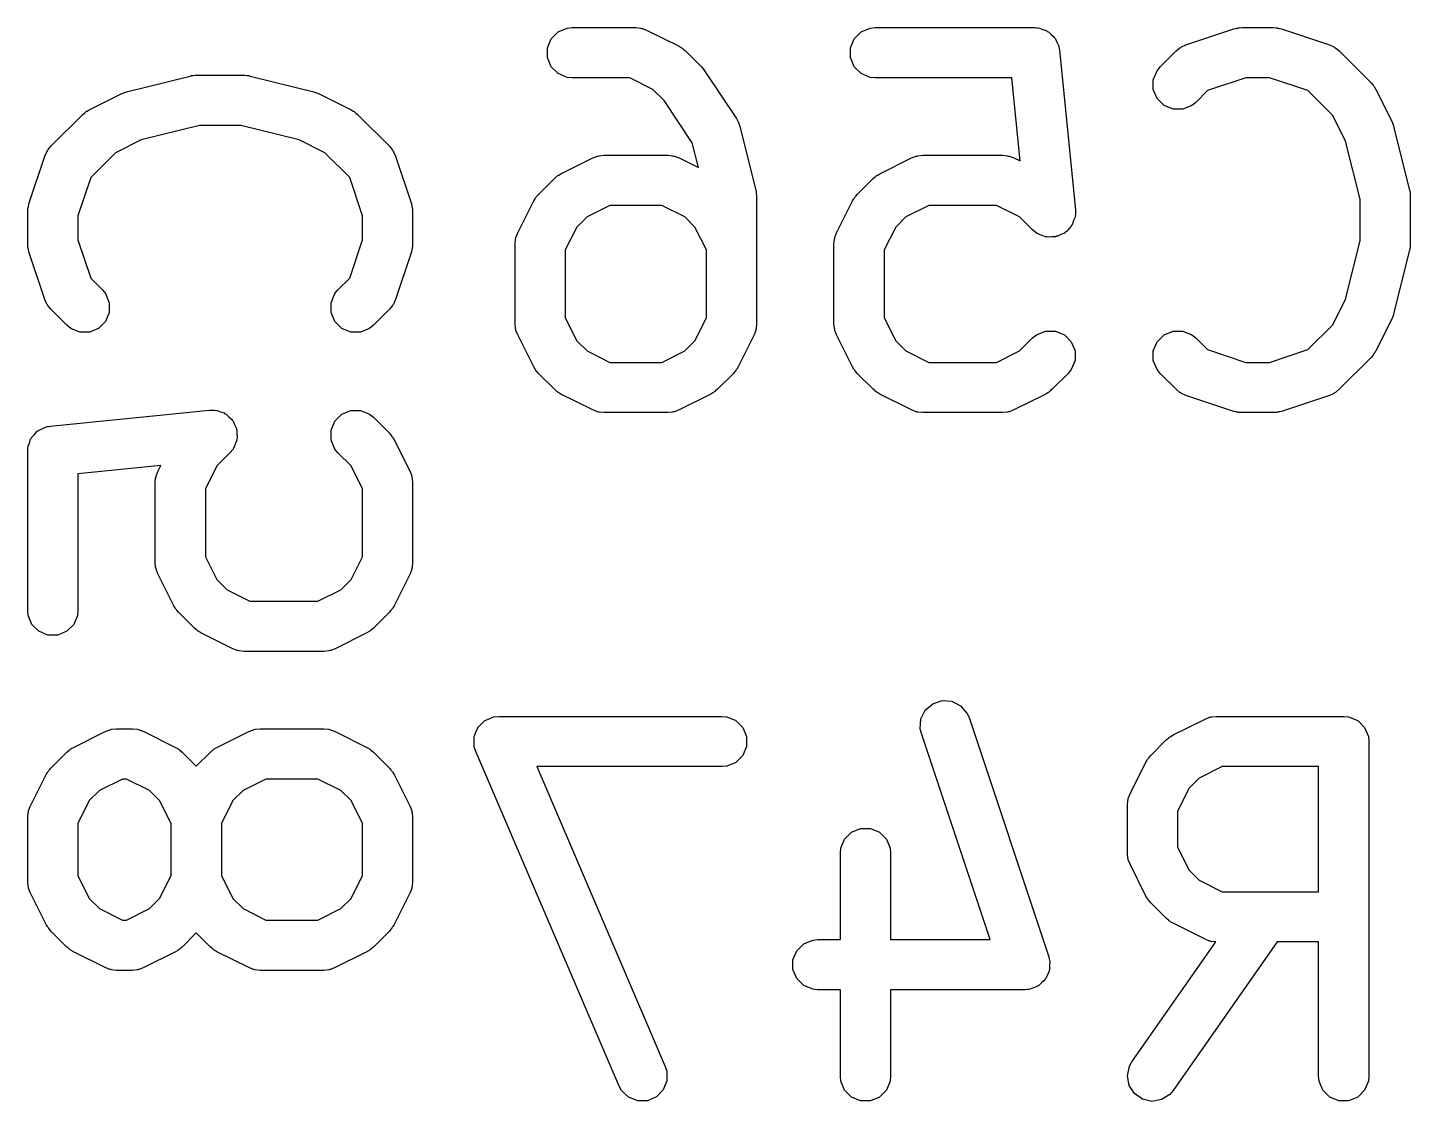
# Model space of a CAD drawing. Header units: inches. Extents: x -2.1 to 1.78, y 0.53 to 2.74.
# Drawn here: x -1.806 to -1.6434, y 1.9951 to 2.1214 of the extents above; entities that cross this region are included whole.
import ezdxf

# ---------------------------------------------------------------- set-up
doc = ezdxf.new("R2010")
doc.units = ezdxf.units.IN
doc.header["$MEASUREMENT"] = 0
doc.layers.add('BLACK', color=250, linetype='CONTINUOUS')

msp = doc.modelspace()

# ---------------------------------------------------------------- linework, layer by layer
at = {"layer": 'BLACK', "linetype": 'CONTINUOUS'}
for p, q in [((-1.74439, 2.1201), (-1.74357, 2.12092)), ((-1.74357, 2.12092), (-1.74251, 2.12136)), ((-1.74251, 2.12136), (-1.74193, 2.12142)), ((-1.74193, 2.12142), (-1.73443, 2.12142)), ((-1.73443, 2.12142), (-1.73386, 2.12136)), ((-1.73386, 2.12136), (-1.73376, 2.12132)), ((-1.73376, 2.12132), (-1.73365, 2.12131)), ((-1.73365, 2.12131), (-1.73311, 2.1211)), ((-1.73311, 2.1211), (-1.72936, 2.11923)), ((-1.70877, 2.1201), (-1.70795, 2.12092)), ((-1.70795, 2.12092), (-1.70689, 2.12136)), ((-1.70689, 2.12136), (-1.70631, 2.12142)), ((-1.70631, 2.12142), (-1.68756, 2.12142)), ((-1.68756, 2.12142), (-1.68735, 2.1214)), ((-1.68735, 2.1214), (-1.68728, 2.1214)), ((-1.68728, 2.1214), (-1.68721, 2.12138)), ((-1.68721, 2.12138), (-1.68699, 2.12136)), ((-1.68699, 2.12136), (-1.68659, 2.12119)), ((-1.68659, 2.12119), (-1.68618, 2.12107)), ((-1.68618, 2.12107), (-1.68606, 2.12098)), ((-1.68606, 2.12098), (-1.68592, 2.12092)), ((-1.68592, 2.12092), (-1.68562, 2.12061)), ((-1.68562, 2.12061), (-1.68528, 2.12034)), ((-1.68528, 2.12034), (-1.68521, 2.12021)), ((-1.68521, 2.12021), (-1.68511, 2.1201)), ((-1.66975, 2.11939), (-1.66413, 2.12127)), ((-1.66413, 2.12127), (-1.66384, 2.12133)), ((-1.66384, 2.12133), (-1.66377, 2.12136)), ((-1.66377, 2.12136), (-1.66366, 2.12137)), ((-1.66366, 2.12137), (-1.66356, 2.12139)), ((-1.66356, 2.12139), (-1.66348, 2.12139)), ((-1.66348, 2.12139), (-1.66319, 2.12142)), ((-1.66319, 2.12142), (-1.65944, 2.12142)), ((-1.65944, 2.12142), (-1.65915, 2.12139)), ((-1.65915, 2.12139), (-1.65907, 2.12139)), ((-1.65907, 2.12139), (-1.65897, 2.12137)), ((-1.65897, 2.12137), (-1.65887, 2.12136)), ((-1.65887, 2.12136), (-1.65879, 2.12133)), ((-1.65879, 2.12133), (-1.65851, 2.12127)), ((-1.65851, 2.12127), (-1.65288, 2.11939)), ((-1.74483, 2.11904), (-1.74439, 2.1201)), ((-1.74483, 2.11789), (-1.74483, 2.11904)), ((-1.72936, 2.11923), (-1.72911, 2.11907)), ((-1.72911, 2.11907), (-1.72904, 2.11904)), ((-1.72904, 2.11904), (-1.72896, 2.11898)), ((-1.72896, 2.11898), (-1.72887, 2.11892)), ((-1.72887, 2.11892), (-1.72882, 2.11886)), ((-1.72882, 2.11886), (-1.7286, 2.11868)), ((-1.7286, 2.11868), (-1.72672, 2.1168)), ((-1.70921, 2.11904), (-1.70877, 2.1201)), ((-1.70921, 2.11789), (-1.70921, 2.11904)), ((-1.68511, 2.1201), (-1.68494, 2.11971)), ((-1.68494, 2.11971), (-1.68474, 2.11933)), ((-1.68474, 2.11933), (-1.6847, 2.11911)), ((-1.6847, 2.11911), (-1.68467, 2.11904)), ((-1.68467, 2.11904), (-1.68467, 2.11897)), ((-1.68467, 2.11897), (-1.68463, 2.11876)), ((-1.68463, 2.11876), (-1.68275, 2.10001)), ((-1.67278, 2.1168), (-1.6709, 2.11868)), ((-1.6709, 2.11868), (-1.67046, 2.11904)), ((-1.67046, 2.11904), (-1.67036, 2.11908)), ((-1.67036, 2.11908), (-1.67028, 2.11915)), ((-1.67028, 2.11915), (-1.66975, 2.11939)), ((-1.65288, 2.11939), (-1.65236, 2.11915)), ((-1.65236, 2.11915), (-1.65228, 2.11908)), ((-1.65228, 2.11908), (-1.65218, 2.11904)), ((-1.65218, 2.11904), (-1.65173, 2.11868)), ((-1.65173, 2.11868), (-1.64798, 2.11493)), ((-1.74439, 2.11682), (-1.74483, 2.11789)), ((-1.70877, 2.11682), (-1.70921, 2.11789)), ((-1.79434, 2.11386), (-1.78684, 2.11573)), ((-1.78684, 2.11573), (-1.78674, 2.11575)), ((-1.78674, 2.11575), (-1.7867, 2.11577)), ((-1.7867, 2.11577), (-1.78649, 2.11579)), ((-1.78649, 2.11579), (-1.78627, 2.11582)), ((-1.78627, 2.11582), (-1.78623, 2.11581)), ((-1.78623, 2.11581), (-1.78613, 2.11582)), ((-1.78613, 2.11582), (-1.7805, 2.11582)), ((-1.7805, 2.11582), (-1.7804, 2.11581)), ((-1.7804, 2.11581), (-1.78036, 2.11582)), ((-1.78036, 2.11582), (-1.78014, 2.11579)), ((-1.78014, 2.11579), (-1.77993, 2.11577)), ((-1.77993, 2.11577), (-1.77989, 2.11575)), ((-1.77989, 2.11575), (-1.77979, 2.11573)), ((-1.77979, 2.11573), (-1.77229, 2.11386)), ((-1.74357, 2.11601), (-1.74439, 2.11682)), ((-1.74251, 2.11557), (-1.74357, 2.11601)), ((-1.74193, 2.11551), (-1.74251, 2.11557)), ((-1.73513, 2.11551), (-1.74193, 2.11551)), ((-1.73243, 2.11416), (-1.73513, 2.11551)), ((-1.72672, 2.1168), (-1.72672, 2.1168)), ((-1.72672, 2.1168), (-1.72672, 2.1168)), ((-1.72672, 2.1168), (-1.72653, 2.11657)), ((-1.72653, 2.11657), (-1.72635, 2.11635)), ((-1.72635, 2.11635), (-1.72635, 2.11635)), ((-1.72635, 2.11635), (-1.72635, 2.11635)), ((-1.72635, 2.11635), (-1.7226, 2.11073)), ((-1.70795, 2.11601), (-1.70877, 2.11682)), ((-1.70689, 2.11557), (-1.70795, 2.11601)), ((-1.70631, 2.11551), (-1.70689, 2.11557)), ((-1.69024, 2.11551), (-1.70631, 2.11551)), ((-1.68926, 2.10574), (-1.69024, 2.11551)), ((-1.67359, 2.11529), (-1.67315, 2.11635)), ((-1.67359, 2.11414), (-1.67359, 2.11529)), ((-1.67315, 2.11635), (-1.67278, 2.1168)), ((-1.66271, 2.11551), (-1.66722, 2.11401)), ((-1.65992, 2.11551), (-1.66271, 2.11551)), ((-1.65541, 2.11401), (-1.65992, 2.11551)), ((-1.7987, 2.11176), (-1.79495, 2.11364)), ((-1.79495, 2.11364), (-1.7949, 2.11365)), ((-1.7949, 2.11365), (-1.79489, 2.11367)), ((-1.79489, 2.11367), (-1.79465, 2.11375)), ((-1.79465, 2.11375), (-1.79441, 2.11384)), ((-1.79441, 2.11384), (-1.79438, 2.11384)), ((-1.79438, 2.11384), (-1.79434, 2.11386)), ((-1.77229, 2.11386), (-1.77224, 2.11384)), ((-1.77224, 2.11384), (-1.77222, 2.11384)), ((-1.77222, 2.11384), (-1.77198, 2.11375)), ((-1.77198, 2.11375), (-1.77174, 2.11367)), ((-1.77174, 2.11367), (-1.77172, 2.11365)), ((-1.77172, 2.11365), (-1.77168, 2.11364)), ((-1.77168, 2.11364), (-1.76793, 2.11176)), ((-1.7311, 2.11283), (-1.73243, 2.11416)), ((-1.67315, 2.11307), (-1.67359, 2.11414)), ((-1.66722, 2.11401), (-1.6686, 2.11263)), ((-1.6525, 2.11109), (-1.65541, 2.11401)), ((-1.64798, 2.11493), (-1.64779, 2.1147)), ((-1.64779, 2.1147), (-1.64774, 2.11465)), ((-1.64774, 2.11465), (-1.64768, 2.11456)), ((-1.64768, 2.11456), (-1.64761, 2.11448)), ((-1.64761, 2.11448), (-1.64758, 2.11441)), ((-1.64758, 2.11441), (-1.64743, 2.11416)), ((-1.64743, 2.11416), (-1.64555, 2.11041)), ((-1.7278, 2.10788), (-1.7311, 2.11283)), ((-1.67233, 2.11226), (-1.67315, 2.11307)), ((-1.67127, 2.11182), (-1.67233, 2.11226)), ((-1.66905, 2.11226), (-1.67011, 2.11182)), ((-1.6686, 2.11263), (-1.66905, 2.11226)), ((-1.80321, 2.10746), (-1.79946, 2.11121)), ((-1.79946, 2.11121), (-1.79924, 2.11139)), ((-1.79924, 2.11139), (-1.79919, 2.11145)), ((-1.79919, 2.11145), (-1.7991, 2.11151)), ((-1.7991, 2.11151), (-1.79902, 2.11158)), ((-1.79902, 2.11158), (-1.79894, 2.11161)), ((-1.79894, 2.11161), (-1.7987, 2.11176)), ((-1.76793, 2.11176), (-1.76769, 2.11161)), ((-1.76769, 2.11161), (-1.76761, 2.11158)), ((-1.76761, 2.11158), (-1.76753, 2.11151)), ((-1.76753, 2.11151), (-1.76744, 2.11145)), ((-1.76744, 2.11145), (-1.76739, 2.11139)), ((-1.76739, 2.11139), (-1.76717, 2.11121)), ((-1.76717, 2.11121), (-1.76342, 2.10746)), ((-1.7226, 2.11073), (-1.72243, 2.11041)), ((-1.72243, 2.11041), (-1.72239, 2.11035)), ((-1.67011, 2.11182), (-1.67127, 2.11182)), ((-1.65098, 2.10806), (-1.6525, 2.11109)), ((-1.64555, 2.11041), (-1.64554, 2.11037)), ((-1.64554, 2.11037), (-1.64552, 2.11035)), ((-1.78576, 2.10992), (-1.79259, 2.10821)), ((-1.78087, 2.10992), (-1.78576, 2.10992)), ((-1.77403, 2.10821), (-1.78087, 2.10992)), ((-1.72239, 2.11035), (-1.72236, 2.11028)), ((-1.72236, 2.11028), (-1.72233, 2.11022)), ((-1.72233, 2.11022), (-1.72232, 2.11015)), ((-1.72232, 2.11015), (-1.72219, 2.10981)), ((-1.72219, 2.10981), (-1.72032, 2.10231)), ((-1.64552, 2.11035), (-1.64544, 2.11011)), ((-1.64544, 2.11011), (-1.64535, 2.10987)), ((-1.64535, 2.10987), (-1.64534, 2.10985)), ((-1.64534, 2.10985), (-1.64533, 2.10981)), ((-1.64533, 2.10981), (-1.64345, 2.10231)), ((-1.80358, 2.10701), (-1.80321, 2.10746)), ((-1.79259, 2.10821), (-1.79563, 2.10669)), ((-1.771, 2.10669), (-1.77403, 2.10821)), ((-1.76342, 2.10746), (-1.76305, 2.10701)), ((-1.72707, 2.10496), (-1.7278, 2.10788)), ((-1.64927, 2.10123), (-1.65098, 2.10806)), ((-1.8058, 2.10068), (-1.80393, 2.1063)), ((-1.80393, 2.1063), (-1.80369, 2.10683)), ((-1.80369, 2.10683), (-1.80362, 2.10691)), ((-1.80362, 2.10691), (-1.80358, 2.10701)), ((-1.79563, 2.10669), (-1.79854, 2.10378)), ((-1.76808, 2.10378), (-1.771, 2.10669)), ((-1.76305, 2.10701), (-1.76301, 2.10691)), ((-1.76301, 2.10691), (-1.76294, 2.10683)), ((-1.76294, 2.10683), (-1.7627, 2.1063)), ((-1.7627, 2.1063), (-1.76083, 2.10068)), ((-1.74325, 2.10423), (-1.7395, 2.10611)), ((-1.7395, 2.10611), (-1.73896, 2.10631)), ((-1.73896, 2.10631), (-1.73886, 2.10632)), ((-1.73886, 2.10632), (-1.73876, 2.10636)), ((-1.73876, 2.10636), (-1.73818, 2.10642)), ((-1.73818, 2.10642), (-1.73068, 2.10642)), ((-1.73068, 2.10642), (-1.73011, 2.10636)), ((-1.73011, 2.10636), (-1.73001, 2.10632)), ((-1.73001, 2.10632), (-1.7299, 2.10631)), ((-1.7299, 2.10631), (-1.72936, 2.10611)), ((-1.72936, 2.10611), (-1.72707, 2.10496)), ((-1.70576, 2.10423), (-1.70201, 2.10611)), ((-1.70201, 2.10611), (-1.70147, 2.10631)), ((-1.70147, 2.10631), (-1.70136, 2.10632)), ((-1.70136, 2.10632), (-1.70126, 2.10636)), ((-1.70126, 2.10636), (-1.70069, 2.10642)), ((-1.70069, 2.10642), (-1.69131, 2.10642)), ((-1.69131, 2.10642), (-1.69074, 2.10636)), ((-1.69074, 2.10636), (-1.69064, 2.10632)), ((-1.69064, 2.10632), (-1.69053, 2.10631)), ((-1.69053, 2.10631), (-1.68999, 2.10611)), ((-1.68999, 2.10611), (-1.68926, 2.10574)), ((-1.74402, 2.10368), (-1.74379, 2.10386)), ((-1.74379, 2.10386), (-1.74374, 2.10392)), ((-1.74374, 2.10392), (-1.74365, 2.10398)), ((-1.74365, 2.10398), (-1.74357, 2.10405)), ((-1.74357, 2.10405), (-1.7435, 2.10408)), ((-1.7435, 2.10408), (-1.74325, 2.10423)), ((-1.70652, 2.10368), (-1.7063, 2.10386)), ((-1.7063, 2.10386), (-1.70625, 2.10392)), ((-1.70625, 2.10392), (-1.70616, 2.10398)), ((-1.70616, 2.10398), (-1.70608, 2.10405)), ((-1.70608, 2.10405), (-1.706, 2.10408)), ((-1.706, 2.10408), (-1.70576, 2.10423)), ((-1.79854, 2.10378), (-1.80005, 2.09927)), ((-1.76658, 2.09927), (-1.76808, 2.10378)), ((-1.74589, 2.1018), (-1.74402, 2.10368)), ((-1.72032, 2.10231), (-1.7203, 2.10221)), ((-1.7084, 2.1018), (-1.70652, 2.10368)), ((-1.64345, 2.10231), (-1.64344, 2.10221)), ((-1.80587, 2.1004), (-1.8058, 2.10068)), ((-1.76083, 2.10068), (-1.76076, 2.1004)), ((-1.74832, 2.09729), (-1.74645, 2.10104)), ((-1.74645, 2.10104), (-1.74629, 2.10128)), ((-1.74629, 2.10128), (-1.74626, 2.10136)), ((-1.74626, 2.10136), (-1.7462, 2.10144)), ((-1.7462, 2.10144), (-1.74614, 2.10153)), ((-1.74614, 2.10153), (-1.74608, 2.10158)), ((-1.74608, 2.10158), (-1.74589, 2.1018)), ((-1.7203, 2.10221), (-1.72029, 2.10217)), ((-1.72029, 2.10217), (-1.72027, 2.10195)), ((-1.72027, 2.10195), (-1.72023, 2.10173)), ((-1.72023, 2.10173), (-1.72024, 2.10169)), ((-1.72024, 2.10169), (-1.72023, 2.10159)), ((-1.72023, 2.10159), (-1.72023, 2.08659)), ((-1.71083, 2.09729), (-1.70895, 2.10104)), ((-1.70895, 2.10104), (-1.7088, 2.10128)), ((-1.7088, 2.10128), (-1.70877, 2.10136)), ((-1.70877, 2.10136), (-1.7087, 2.10144)), ((-1.7087, 2.10144), (-1.70864, 2.10153)), ((-1.70864, 2.10153), (-1.70858, 2.10158)), ((-1.70858, 2.10158), (-1.7084, 2.1018)), ((-1.64927, 2.09633), (-1.64927, 2.10123)), ((-1.64344, 2.10221), (-1.64342, 2.10217)), ((-1.64342, 2.10217), (-1.6434, 2.10195)), ((-1.6434, 2.10195), (-1.64337, 2.10173)), ((-1.64337, 2.10173), (-1.64338, 2.10169)), ((-1.64338, 2.10169), (-1.64337, 2.10159)), ((-1.64337, 2.10159), (-1.64337, 2.09597)), ((-1.80595, 2.09975), (-1.80592, 2.10004)), ((-1.80595, 2.096), (-1.80595, 2.09975)), ((-1.80593, 2.10012), (-1.80591, 2.10022)), ((-1.80592, 2.10004), (-1.80593, 2.10012)), ((-1.80591, 2.10022), (-1.8059, 2.10032)), ((-1.8059, 2.10032), (-1.80587, 2.1004)), ((-1.80005, 2.09927), (-1.80005, 2.09648)), ((-1.76658, 2.09648), (-1.76658, 2.09927)), ((-1.76076, 2.1004), (-1.76073, 2.10032)), ((-1.76073, 2.10032), (-1.76072, 2.10022)), ((-1.76072, 2.10022), (-1.7607, 2.10012)), ((-1.7607, 2.10012), (-1.76071, 2.10004)), ((-1.76071, 2.10004), (-1.76068, 2.09975)), ((-1.76068, 2.09975), (-1.76068, 2.096)), ((-1.74018, 2.09916), (-1.74138, 2.09797)), ((-1.73749, 2.10051), (-1.74018, 2.09916)), ((-1.73138, 2.10051), (-1.73749, 2.10051)), ((-1.72868, 2.09916), (-1.73138, 2.10051)), ((-1.72749, 2.09797), (-1.72868, 2.09916)), ((-1.70269, 2.09916), (-1.70388, 2.09797)), ((-1.69999, 2.10051), (-1.70269, 2.09916)), ((-1.69201, 2.10051), (-1.69999, 2.10051)), ((-1.68931, 2.09916), (-1.69201, 2.10051)), ((-1.68778, 2.09763), (-1.68931, 2.09916)), ((-1.68279, 2.09914), (-1.68296, 2.09874)), ((-1.68275, 2.09943), (-1.68279, 2.09929)), ((-1.68279, 2.09929), (-1.68279, 2.09914)), ((-1.68275, 2.10001), (-1.68275, 2.09943)), ((-1.74138, 2.09797), (-1.74273, 2.09527)), ((-1.72614, 2.09527), (-1.72749, 2.09797)), ((-1.70388, 2.09797), (-1.70523, 2.09527)), ((-1.68733, 2.09726), (-1.68778, 2.09763)), ((-1.68394, 2.09737), (-1.68405, 2.09726)), ((-1.68381, 2.09744), (-1.68394, 2.09737)), ((-1.68354, 2.09777), (-1.68381, 2.09744)), ((-1.68323, 2.09808), (-1.68354, 2.09777)), ((-1.68318, 2.09821), (-1.68323, 2.09808)), ((-1.68308, 2.09833), (-1.68318, 2.09821)), ((-1.68296, 2.09874), (-1.68308, 2.09833)), ((-1.80592, 2.09571), (-1.80595, 2.096)), ((-1.80005, 2.09648), (-1.79854, 2.09197)), ((-1.76808, 2.09197), (-1.76658, 2.09648)), ((-1.76068, 2.096), (-1.76071, 2.09571)), ((-1.74863, 2.09597), (-1.74858, 2.09654)), ((-1.74863, 2.08659), (-1.74863, 2.09597)), ((-1.74858, 2.09654), (-1.74854, 2.09664)), ((-1.74854, 2.09664), (-1.74853, 2.09675)), ((-1.74853, 2.09675), (-1.74832, 2.09729)), ((-1.71114, 2.09597), (-1.71108, 2.09654)), ((-1.71114, 2.08659), (-1.71114, 2.09597)), ((-1.71108, 2.09654), (-1.71104, 2.09664)), ((-1.71104, 2.09664), (-1.71103, 2.09675)), ((-1.71103, 2.09675), (-1.71083, 2.09729)), ((-1.68719, 2.0972), (-1.68733, 2.09726)), ((-1.68708, 2.09711), (-1.68719, 2.0972)), ((-1.68666, 2.09699), (-1.68708, 2.09711)), ((-1.68626, 2.09682), (-1.68666, 2.09699)), ((-1.68612, 2.09682), (-1.68626, 2.09682)), ((-1.68597, 2.09678), (-1.68612, 2.09682)), ((-1.68554, 2.09682), (-1.68597, 2.09678)), ((-1.68511, 2.09682), (-1.68554, 2.09682)), ((-1.68498, 2.09688), (-1.68511, 2.09682)), ((-1.68483, 2.09689), (-1.68498, 2.09688)), ((-1.68445, 2.0971), (-1.68483, 2.09689)), ((-1.68405, 2.09726), (-1.68445, 2.0971)), ((-1.65098, 2.0895), (-1.64927, 2.09633)), ((-1.64337, 2.09582), (-1.6434, 2.09561)), ((-1.64337, 2.09597), (-1.64338, 2.09587)), ((-1.64338, 2.09587), (-1.64337, 2.09582)), ((-1.80593, 2.09563), (-1.80592, 2.09571)), ((-1.80591, 2.09553), (-1.80593, 2.09563)), ((-1.8059, 2.09542), (-1.80591, 2.09553)), ((-1.80587, 2.09535), (-1.8059, 2.09542)), ((-1.8058, 2.09506), (-1.80587, 2.09535)), ((-1.80393, 2.08944), (-1.8058, 2.09506)), ((-1.76083, 2.09506), (-1.7627, 2.08944)), ((-1.76076, 2.09535), (-1.76083, 2.09506)), ((-1.76073, 2.09542), (-1.76076, 2.09535)), ((-1.76072, 2.09553), (-1.76073, 2.09542)), ((-1.7607, 2.09563), (-1.76072, 2.09553)), ((-1.76071, 2.09571), (-1.7607, 2.09563)), ((-1.74273, 2.09527), (-1.74273, 2.08729)), ((-1.72614, 2.08729), (-1.72614, 2.09527)), ((-1.70523, 2.09527), (-1.70523, 2.08729)), ((-1.64345, 2.09525), (-1.64533, 2.08775)), ((-1.64344, 2.09535), (-1.64345, 2.09525)), ((-1.64342, 2.09539), (-1.64344, 2.09535)), ((-1.6434, 2.09561), (-1.64342, 2.09539)), ((-1.79854, 2.09197), (-1.79716, 2.09059)), ((-1.76947, 2.09059), (-1.76808, 2.09197)), ((-1.80369, 2.08891), (-1.80393, 2.08944)), ((-1.79716, 2.09059), (-1.79679, 2.09014)), ((-1.79679, 2.09014), (-1.79635, 2.08907)), ((-1.77027, 2.08907), (-1.76983, 2.09014)), ((-1.76983, 2.09014), (-1.76947, 2.09059)), ((-1.7627, 2.08944), (-1.76294, 2.08891)), ((-1.6525, 2.08647), (-1.65098, 2.0895)), ((-1.80362, 2.08883), (-1.80369, 2.08891)), ((-1.80358, 2.08873), (-1.80362, 2.08883)), ((-1.80321, 2.08829), (-1.80358, 2.08873)), ((-1.80134, 2.08641), (-1.80321, 2.08829)), ((-1.79635, 2.08792), (-1.79679, 2.08686)), ((-1.79635, 2.08907), (-1.79635, 2.08792)), ((-1.77027, 2.08792), (-1.77027, 2.08907)), ((-1.76983, 2.08686), (-1.77027, 2.08792)), ((-1.76342, 2.08829), (-1.76529, 2.08641)), ((-1.76305, 2.08873), (-1.76342, 2.08829)), ((-1.76301, 2.08883), (-1.76305, 2.08873)), ((-1.76294, 2.08891), (-1.76301, 2.08883)), ((-1.64535, 2.08769), (-1.64544, 2.08745)), ((-1.64534, 2.08771), (-1.64535, 2.08769)), ((-1.64533, 2.08775), (-1.64534, 2.08771)), ((-1.80089, 2.08604), (-1.80134, 2.08641)), ((-1.79983, 2.0856), (-1.80089, 2.08604)), ((-1.79761, 2.08604), (-1.79867, 2.0856)), ((-1.79679, 2.08686), (-1.79761, 2.08604)), ((-1.76902, 2.08604), (-1.76983, 2.08686)), ((-1.76795, 2.0856), (-1.76902, 2.08604)), ((-1.76574, 2.08604), (-1.7668, 2.0856)), ((-1.76529, 2.08641), (-1.76574, 2.08604)), ((-1.74858, 2.08602), (-1.74863, 2.08659)), ((-1.74854, 2.08592), (-1.74858, 2.08602)), ((-1.74273, 2.08729), (-1.74138, 2.08459)), ((-1.72749, 2.08459), (-1.72614, 2.08729)), ((-1.72029, 2.08602), (-1.72033, 2.08592)), ((-1.72023, 2.08659), (-1.72029, 2.08602)), ((-1.71108, 2.08602), (-1.71114, 2.08659)), ((-1.71104, 2.08592), (-1.71108, 2.08602)), ((-1.70523, 2.08729), (-1.70388, 2.08459)), ((-1.65541, 2.08355), (-1.6525, 2.08647)), ((-1.64555, 2.08715), (-1.64743, 2.0834)), ((-1.64554, 2.08719), (-1.64555, 2.08715)), ((-1.64552, 2.08721), (-1.64554, 2.08719)), ((-1.64544, 2.08745), (-1.64552, 2.08721)), ((-1.79867, 2.0856), (-1.79983, 2.0856)), ((-1.7668, 2.0856), (-1.76795, 2.0856)), ((-1.74853, 2.08581), (-1.74854, 2.08592)), ((-1.74832, 2.08527), (-1.74853, 2.08581)), ((-1.74645, 2.08152), (-1.74832, 2.08527)), ((-1.74138, 2.08459), (-1.74018, 2.0834)), ((-1.72868, 2.0834), (-1.72749, 2.08459)), ((-1.72054, 2.08527), (-1.72242, 2.08152)), ((-1.72034, 2.08581), (-1.72054, 2.08527)), ((-1.72033, 2.08592), (-1.72034, 2.08581)), ((-1.71103, 2.08581), (-1.71104, 2.08592)), ((-1.71083, 2.08527), (-1.71103, 2.08581)), ((-1.70895, 2.08152), (-1.71083, 2.08527)), ((-1.70388, 2.08459), (-1.70269, 2.0834)), ((-1.68931, 2.0834), (-1.68778, 2.08493)), ((-1.68778, 2.08493), (-1.68733, 2.0853)), ((-1.68733, 2.0853), (-1.68626, 2.08574)), ((-1.68626, 2.08574), (-1.68511, 2.08574)), ((-1.68511, 2.08574), (-1.68405, 2.0853)), ((-1.68405, 2.0853), (-1.68323, 2.08448)), ((-1.68323, 2.08448), (-1.68279, 2.08342)), ((-1.67359, 2.08342), (-1.67315, 2.08448)), ((-1.67315, 2.08448), (-1.67233, 2.0853)), ((-1.67233, 2.0853), (-1.67127, 2.08574)), ((-1.67127, 2.08574), (-1.67011, 2.08574)), ((-1.67011, 2.08574), (-1.66905, 2.0853)), ((-1.66905, 2.0853), (-1.6686, 2.08493)), ((-1.6686, 2.08493), (-1.66722, 2.08355)), ((-1.74018, 2.0834), (-1.73749, 2.08205)), ((-1.73138, 2.08205), (-1.72868, 2.0834)), ((-1.70269, 2.0834), (-1.69999, 2.08205)), ((-1.69201, 2.08205), (-1.68931, 2.0834)), ((-1.68279, 2.08342), (-1.68279, 2.08227)), ((-1.67359, 2.08227), (-1.67359, 2.08342)), ((-1.66722, 2.08355), (-1.66271, 2.08205)), ((-1.65992, 2.08205), (-1.65541, 2.08355)), ((-1.64779, 2.08286), (-1.64798, 2.08263)), ((-1.64774, 2.08291), (-1.64779, 2.08286)), ((-1.64768, 2.083), (-1.64774, 2.08291)), ((-1.64761, 2.08308), (-1.64768, 2.083)), ((-1.64758, 2.08315), (-1.64761, 2.08308)), ((-1.64743, 2.0834), (-1.64758, 2.08315)), ((-1.74629, 2.08127), (-1.74645, 2.08152)), ((-1.74626, 2.0812), (-1.74629, 2.08127)), ((-1.7462, 2.08112), (-1.74626, 2.0812)), ((-1.74614, 2.08103), (-1.7462, 2.08112)), ((-1.73749, 2.08205), (-1.73138, 2.08205)), ((-1.72267, 2.08112), (-1.72273, 2.08103)), ((-1.7226, 2.0812), (-1.72267, 2.08112)), ((-1.72257, 2.08127), (-1.7226, 2.0812)), ((-1.72242, 2.08152), (-1.72257, 2.08127)), ((-1.7088, 2.08127), (-1.70895, 2.08152)), ((-1.70877, 2.0812), (-1.7088, 2.08127)), ((-1.7087, 2.08112), (-1.70877, 2.0812)), ((-1.70864, 2.08103), (-1.7087, 2.08112)), ((-1.69999, 2.08205), (-1.69201, 2.08205)), ((-1.68323, 2.0812), (-1.6836, 2.08076)), ((-1.68279, 2.08227), (-1.68323, 2.0812)), ((-1.67315, 2.0812), (-1.67359, 2.08227)), ((-1.67278, 2.08076), (-1.67315, 2.0812)), ((-1.66271, 2.08205), (-1.65992, 2.08205)), ((-1.64798, 2.08263), (-1.65173, 2.07888)), ((-1.74608, 2.08098), (-1.74614, 2.08103)), ((-1.74589, 2.08076), (-1.74608, 2.08098)), ((-1.74402, 2.07888), (-1.74589, 2.08076)), ((-1.72297, 2.08076), (-1.72485, 2.07888)), ((-1.72279, 2.08098), (-1.72297, 2.08076)), ((-1.72273, 2.08103), (-1.72279, 2.08098)), ((-1.70858, 2.08098), (-1.70864, 2.08103)), ((-1.7084, 2.08076), (-1.70858, 2.08098)), ((-1.70652, 2.07888), (-1.7084, 2.08076)), ((-1.6836, 2.08076), (-1.68548, 2.07888)), ((-1.6709, 2.07888), (-1.67278, 2.08076)), ((-1.74379, 2.07869), (-1.74402, 2.07888)), ((-1.74374, 2.07864), (-1.74379, 2.07869)), ((-1.74365, 2.07858), (-1.74374, 2.07864)), ((-1.74357, 2.07851), (-1.74365, 2.07858)), ((-1.7435, 2.07848), (-1.74357, 2.07851)), ((-1.74325, 2.07833), (-1.7435, 2.07848)), ((-1.7395, 2.07645), (-1.74325, 2.07833)), ((-1.72561, 2.07833), (-1.72936, 2.07645)), ((-1.72537, 2.07848), (-1.72561, 2.07833)), ((-1.72529, 2.07851), (-1.72537, 2.07848)), ((-1.72521, 2.07858), (-1.72529, 2.07851)), ((-1.72512, 2.07864), (-1.72521, 2.07858)), ((-1.72507, 2.07869), (-1.72512, 2.07864)), ((-1.72485, 2.07888), (-1.72507, 2.07869)), ((-1.7063, 2.07869), (-1.70652, 2.07888)), ((-1.70625, 2.07864), (-1.7063, 2.07869)), ((-1.70616, 2.07858), (-1.70625, 2.07864)), ((-1.70608, 2.07851), (-1.70616, 2.07858)), ((-1.706, 2.07848), (-1.70608, 2.07851)), ((-1.70576, 2.07833), (-1.706, 2.07848)), ((-1.70201, 2.07645), (-1.70576, 2.07833)), ((-1.68624, 2.07833), (-1.68999, 2.07645)), ((-1.686, 2.07848), (-1.68624, 2.07833)), ((-1.68592, 2.07851), (-1.686, 2.07848)), ((-1.68584, 2.07858), (-1.68592, 2.07851)), ((-1.68575, 2.07864), (-1.68584, 2.07858)), ((-1.6857, 2.07869), (-1.68575, 2.07864)), ((-1.68548, 2.07888), (-1.6857, 2.07869)), ((-1.67046, 2.07851), (-1.6709, 2.07888)), ((-1.67036, 2.07847), (-1.67046, 2.07851)), ((-1.67028, 2.0784), (-1.67036, 2.07847)), ((-1.66975, 2.07817), (-1.67028, 2.0784)), ((-1.66413, 2.07629), (-1.66975, 2.07817)), ((-1.65288, 2.07817), (-1.65851, 2.07629)), ((-1.65236, 2.0784), (-1.65288, 2.07817)), ((-1.65228, 2.07847), (-1.65236, 2.0784)), ((-1.65218, 2.07851), (-1.65228, 2.07847)), ((-1.65173, 2.07888), (-1.65218, 2.07851)), ((-1.80329, 2.07456), (-1.78455, 2.07644)), ((-1.78455, 2.07644), (-1.78397, 2.07644)), ((-1.78397, 2.07644), (-1.78382, 2.0764)), ((-1.78382, 2.0764), (-1.78368, 2.0764)), ((-1.78368, 2.0764), (-1.78328, 2.07623)), ((-1.78328, 2.07623), (-1.78286, 2.07611)), ((-1.76902, 2.07596), (-1.76795, 2.0764)), ((-1.76795, 2.0764), (-1.7668, 2.0764)), ((-1.7668, 2.0764), (-1.76574, 2.07596)), ((-1.73896, 2.07625), (-1.7395, 2.07645)), ((-1.73886, 2.07624), (-1.73896, 2.07625)), ((-1.73876, 2.0762), (-1.73886, 2.07624)), ((-1.73001, 2.07624), (-1.73011, 2.0762)), ((-1.7299, 2.07625), (-1.73001, 2.07624)), ((-1.72936, 2.07645), (-1.7299, 2.07625)), ((-1.70147, 2.07625), (-1.70201, 2.07645)), ((-1.70136, 2.07624), (-1.70147, 2.07625)), ((-1.70126, 2.0762), (-1.70136, 2.07624)), ((-1.69064, 2.07624), (-1.69074, 2.0762)), ((-1.69053, 2.07625), (-1.69064, 2.07624)), ((-1.68999, 2.07645), (-1.69053, 2.07625)), ((-1.66384, 2.07623), (-1.66413, 2.07629)), ((-1.66377, 2.0762), (-1.66384, 2.07623)), ((-1.65879, 2.07623), (-1.65887, 2.0762)), ((-1.65851, 2.07629), (-1.65879, 2.07623)), ((-1.78286, 2.07611), (-1.78275, 2.07601)), ((-1.78275, 2.07601), (-1.78261, 2.07596)), ((-1.78261, 2.07596), (-1.78231, 2.07565)), ((-1.78231, 2.07565), (-1.78197, 2.07538)), ((-1.78197, 2.07538), (-1.7819, 2.07525)), ((-1.7819, 2.07525), (-1.7818, 2.07514)), ((-1.7818, 2.07514), (-1.78163, 2.07474)), ((-1.78163, 2.07474), (-1.78143, 2.07436)), ((-1.77027, 2.07408), (-1.76983, 2.07514)), ((-1.76983, 2.07514), (-1.76902, 2.07596)), ((-1.76574, 2.07596), (-1.76529, 2.07559)), ((-1.76529, 2.07559), (-1.76342, 2.07371)), ((-1.73818, 2.07614), (-1.73876, 2.0762)), ((-1.73068, 2.07614), (-1.73818, 2.07614)), ((-1.73011, 2.0762), (-1.73068, 2.07614)), ((-1.70069, 2.07614), (-1.70126, 2.0762)), ((-1.69131, 2.07614), (-1.70069, 2.07614)), ((-1.69074, 2.0762), (-1.69131, 2.07614)), ((-1.66366, 2.07619), (-1.66377, 2.0762)), ((-1.66356, 2.07616), (-1.66366, 2.07619)), ((-1.66348, 2.07617), (-1.66356, 2.07616)), ((-1.66319, 2.07614), (-1.66348, 2.07617)), ((-1.65944, 2.07614), (-1.66319, 2.07614)), ((-1.65915, 2.07617), (-1.65944, 2.07614)), ((-1.65907, 2.07616), (-1.65915, 2.07617)), ((-1.65897, 2.07619), (-1.65907, 2.07616)), ((-1.65887, 2.0762), (-1.65897, 2.07619)), ((-1.80573, 2.0726), (-1.80561, 2.07301)), ((-1.80561, 2.07301), (-1.80551, 2.07313)), ((-1.80551, 2.07313), (-1.80545, 2.07327)), ((-1.80545, 2.07327), (-1.80515, 2.07357)), ((-1.80515, 2.07357), (-1.80488, 2.07391)), ((-1.80488, 2.07391), (-1.80474, 2.07398)), ((-1.80474, 2.07398), (-1.80464, 2.07408)), ((-1.80464, 2.07408), (-1.80424, 2.07425)), ((-1.80424, 2.07425), (-1.80386, 2.07445)), ((-1.80386, 2.07445), (-1.80364, 2.07449)), ((-1.80364, 2.07449), (-1.80358, 2.07452)), ((-1.80358, 2.07452), (-1.8035, 2.07452)), ((-1.8035, 2.07452), (-1.80329, 2.07456)), ((-1.78143, 2.07436), (-1.78141, 2.07421)), ((-1.78141, 2.07421), (-1.78136, 2.07408)), ((-1.78136, 2.07408), (-1.78136, 2.07364)), ((-1.78136, 2.07364), (-1.78131, 2.07322)), ((-1.78131, 2.07322), (-1.78136, 2.07307)), ((-1.78136, 2.07307), (-1.78136, 2.07292)), ((-1.77027, 2.07292), (-1.77027, 2.07408)), ((-1.76342, 2.07371), (-1.76323, 2.07349)), ((-1.76323, 2.07349), (-1.76317, 2.07344)), ((-1.76317, 2.07344), (-1.76312, 2.07335)), ((-1.76312, 2.07335), (-1.76305, 2.07327)), ((-1.76305, 2.07327), (-1.76302, 2.07319)), ((-1.76302, 2.07319), (-1.76286, 2.07295)), ((-1.80595, 2.07163), (-1.80593, 2.07184)), ((-1.80595, 2.05288), (-1.80595, 2.07163)), ((-1.80594, 2.07191), (-1.80592, 2.07198)), ((-1.80593, 2.07184), (-1.80594, 2.07191)), ((-1.80592, 2.07198), (-1.8059, 2.0722)), ((-1.8059, 2.0722), (-1.80573, 2.0726)), ((-1.78216, 2.07141), (-1.7837, 2.06988)), ((-1.7818, 2.07186), (-1.78216, 2.07141)), ((-1.78174, 2.072), (-1.7818, 2.07186)), ((-1.78165, 2.07211), (-1.78174, 2.072)), ((-1.78152, 2.07253), (-1.78165, 2.07211)), ((-1.78136, 2.07292), (-1.78152, 2.07253)), ((-1.76983, 2.07186), (-1.77027, 2.07292)), ((-1.76947, 2.07141), (-1.76983, 2.07186)), ((-1.76793, 2.06988), (-1.76947, 2.07141)), ((-1.76286, 2.07295), (-1.76099, 2.0692)), ((-1.79028, 2.06993), (-1.80005, 2.06895)), ((-1.79064, 2.0692), (-1.79028, 2.06993)), ((-1.7837, 2.06988), (-1.78505, 2.06718)), ((-1.76658, 2.06718), (-1.76793, 2.06988)), ((-1.80005, 2.06895), (-1.80005, 2.05288)), ((-1.79095, 2.06788), (-1.7909, 2.06845)), ((-1.7909, 2.06845), (-1.79086, 2.06855)), ((-1.79086, 2.06855), (-1.79085, 2.06866)), ((-1.79085, 2.06866), (-1.79064, 2.0692)), ((-1.76099, 2.0692), (-1.76078, 2.06866)), ((-1.76078, 2.06866), (-1.76077, 2.06855)), ((-1.76077, 2.06855), (-1.76073, 2.06845)), ((-1.76073, 2.06845), (-1.76068, 2.06788)), ((-1.79095, 2.0585), (-1.79095, 2.06788)), ((-1.78505, 2.06718), (-1.78505, 2.0592)), ((-1.76658, 2.0592), (-1.76658, 2.06718)), ((-1.76068, 2.06788), (-1.76068, 2.0585)), ((-1.7909, 2.05793), (-1.79095, 2.0585)), ((-1.78505, 2.0592), (-1.7837, 2.0565)), ((-1.76793, 2.0565), (-1.76658, 2.0592)), ((-1.76068, 2.0585), (-1.76073, 2.05793)), ((-1.79086, 2.05783), (-1.7909, 2.05793)), ((-1.79085, 2.05772), (-1.79086, 2.05783)), ((-1.79064, 2.05718), (-1.79085, 2.05772)), ((-1.78877, 2.05343), (-1.79064, 2.05718)), ((-1.76099, 2.05718), (-1.76286, 2.05343)), ((-1.76078, 2.05772), (-1.76099, 2.05718)), ((-1.76077, 2.05783), (-1.76078, 2.05772)), ((-1.76073, 2.05793), (-1.76077, 2.05783)), ((-1.7837, 2.0565), (-1.7825, 2.0553)), ((-1.7825, 2.0553), (-1.77981, 2.05396)), ((-1.77183, 2.05396), (-1.76913, 2.0553)), ((-1.76913, 2.0553), (-1.76793, 2.0565)), ((-1.77981, 2.05396), (-1.77183, 2.05396)), ((-1.8059, 2.0523), (-1.80595, 2.05288)), ((-1.80545, 2.05124), (-1.8059, 2.0523)), ((-1.8001, 2.0523), (-1.80054, 2.05124)), ((-1.80005, 2.05288), (-1.8001, 2.0523)), ((-1.78861, 2.05318), (-1.78877, 2.05343)), ((-1.78858, 2.05311), (-1.78861, 2.05318)), ((-1.78852, 2.05303), (-1.78858, 2.05311)), ((-1.78846, 2.05294), (-1.78852, 2.05303)), ((-1.7884, 2.05289), (-1.78846, 2.05294)), ((-1.78821, 2.05266), (-1.7884, 2.05289)), ((-1.78634, 2.05079), (-1.78821, 2.05266)), ((-1.76342, 2.05266), (-1.76529, 2.05079)), ((-1.76323, 2.05289), (-1.76342, 2.05266)), ((-1.76317, 2.05294), (-1.76323, 2.05289)), ((-1.76312, 2.05303), (-1.76317, 2.05294)), ((-1.76305, 2.05311), (-1.76312, 2.05303)), ((-1.76302, 2.05318), (-1.76305, 2.05311)), ((-1.76286, 2.05343), (-1.76302, 2.05318)), ((-1.80464, 2.05042), (-1.80545, 2.05124)), ((-1.80358, 2.04998), (-1.80464, 2.05042)), ((-1.80136, 2.05042), (-1.80242, 2.04998)), ((-1.80054, 2.05124), (-1.80136, 2.05042)), ((-1.78611, 2.0506), (-1.78634, 2.05079)), ((-1.78606, 2.05055), (-1.78611, 2.0506)), ((-1.78597, 2.05049), (-1.78606, 2.05055)), ((-1.78589, 2.05042), (-1.78597, 2.05049)), ((-1.78582, 2.05039), (-1.78589, 2.05042)), ((-1.78557, 2.05024), (-1.78582, 2.05039)), ((-1.78182, 2.04836), (-1.78557, 2.05024)), ((-1.76606, 2.05024), (-1.76981, 2.04836)), ((-1.76581, 2.05039), (-1.76606, 2.05024)), ((-1.76574, 2.05042), (-1.76581, 2.05039)), ((-1.76566, 2.05049), (-1.76574, 2.05042)), ((-1.76557, 2.05055), (-1.76566, 2.05049)), ((-1.76552, 2.0506), (-1.76557, 2.05055)), ((-1.76529, 2.05079), (-1.76552, 2.0506)), ((-1.80242, 2.04998), (-1.80358, 2.04998)), ((-1.78128, 2.04816), (-1.78182, 2.04836)), ((-1.78118, 2.04815), (-1.78128, 2.04816)), ((-1.78108, 2.04811), (-1.78118, 2.04815)), ((-1.7805, 2.04805), (-1.78108, 2.04811)), ((-1.77113, 2.04805), (-1.7805, 2.04805)), ((-1.77055, 2.04811), (-1.77113, 2.04805)), ((-1.77045, 2.04815), (-1.77055, 2.04811)), ((-1.77035, 2.04816), (-1.77045, 2.04815)), ((-1.76981, 2.04836), (-1.77035, 2.04816)), ((-1.69952, 2.0419), (-1.69843, 2.04227)), ((-1.69843, 2.04227), (-1.69728, 2.04219)), ((-1.69728, 2.04219), (-1.69625, 2.04167)), ((-1.70091, 2.04012), (-1.7004, 2.04115)), ((-1.7004, 2.04115), (-1.69952, 2.0419)), ((-1.69625, 2.04167), (-1.6955, 2.0408)), ((-1.6955, 2.0408), (-1.69526, 2.04027)), ((-1.79682, 2.03865), (-1.79628, 2.03885)), ((-1.79628, 2.03885), (-1.79617, 2.03886)), ((-1.79617, 2.03886), (-1.79608, 2.0389)), ((-1.79608, 2.0389), (-1.7955, 2.03896)), ((-1.7955, 2.03896), (-1.79363, 2.03896)), ((-1.79363, 2.03896), (-1.79305, 2.0389)), ((-1.79305, 2.0389), (-1.79295, 2.03886)), ((-1.79295, 2.03886), (-1.79285, 2.03885)), ((-1.79285, 2.03885), (-1.7923, 2.03865)), ((-1.77995, 2.03865), (-1.77941, 2.03885)), ((-1.77941, 2.03885), (-1.7793, 2.03886)), ((-1.7793, 2.03886), (-1.7792, 2.0389)), ((-1.7792, 2.0389), (-1.77863, 2.03896)), ((-1.77863, 2.03896), (-1.77113, 2.03896)), ((-1.77113, 2.03896), (-1.77055, 2.0389)), ((-1.77055, 2.0389), (-1.77045, 2.03886)), ((-1.77045, 2.03886), (-1.77035, 2.03885)), ((-1.77035, 2.03885), (-1.76981, 2.03865)), ((-1.75324, 2.03856), (-1.75303, 2.03907)), ((-1.75303, 2.03907), (-1.75302, 2.03909)), ((-1.75302, 2.03909), (-1.75301, 2.0391)), ((-1.75301, 2.0391), (-1.75262, 2.0395)), ((-1.75262, 2.0395), (-1.75223, 2.0399)), ((-1.75223, 2.0399), (-1.75221, 2.03991)), ((-1.75221, 2.03991), (-1.7522, 2.03992)), ((-1.7522, 2.03992), (-1.75168, 2.04013)), ((-1.75168, 2.04013), (-1.75117, 2.04035)), ((-1.75117, 2.04035), (-1.75115, 2.04035)), ((-1.75115, 2.04035), (-1.75113, 2.04036)), ((-1.75113, 2.04036), (-1.75056, 2.04042)), ((-1.75056, 2.04042), (-1.72431, 2.04042)), ((-1.72431, 2.04042), (-1.72373, 2.04036)), ((-1.72373, 2.04036), (-1.72267, 2.03992)), ((-1.72267, 2.03992), (-1.72185, 2.0391)), ((-1.72185, 2.0391), (-1.72141, 2.03804)), ((-1.70099, 2.03897), (-1.70091, 2.04012)), ((-1.70086, 2.0384), (-1.70099, 2.03897)), ((-1.69526, 2.04027), (-1.68589, 2.01215)), ((-1.67126, 2.03823), (-1.66751, 2.0401)), ((-1.66751, 2.0401), (-1.66697, 2.04031)), ((-1.66697, 2.04031), (-1.66687, 2.04032)), ((-1.66687, 2.04032), (-1.66677, 2.04036)), ((-1.66677, 2.04036), (-1.66619, 2.04042)), ((-1.66619, 2.04042), (-1.65119, 2.04042)), ((-1.65119, 2.04042), (-1.65062, 2.04036)), ((-1.65062, 2.04036), (-1.64955, 2.03992)), ((-1.64955, 2.03992), (-1.64874, 2.0391)), ((-1.64874, 2.0391), (-1.6483, 2.03804)), ((-1.80057, 2.03677), (-1.79682, 2.03865)), ((-1.7923, 2.03865), (-1.78856, 2.03677)), ((-1.7837, 2.03677), (-1.77995, 2.03865)), ((-1.76981, 2.03865), (-1.76606, 2.03677)), ((-1.75346, 2.038), (-1.75345, 2.03802)), ((-1.75345, 2.03745), (-1.75346, 2.038)), ((-1.75345, 2.03804), (-1.75324, 2.03856)), ((-1.75345, 2.03802), (-1.75345, 2.03804)), ((-1.75345, 2.03689), (-1.75345, 2.03745)), ((-1.72141, 2.03804), (-1.72141, 2.03689)), ((-1.69279, 2.01417), (-1.70086, 2.0384)), ((-1.6739, 2.0358), (-1.67203, 2.03768)), ((-1.67203, 2.03768), (-1.6718, 2.03786)), ((-1.6718, 2.03786), (-1.67175, 2.03792)), ((-1.67175, 2.03792), (-1.67166, 2.03798)), ((-1.67166, 2.03798), (-1.67158, 2.03804)), ((-1.67158, 2.03804), (-1.67151, 2.03807)), ((-1.67151, 2.03807), (-1.67126, 2.03823)), ((-1.6483, 2.03804), (-1.64824, 2.03746)), ((-1.64824, 2.03746), (-1.64824, 1.99809)), ((-1.80321, 2.03434), (-1.80134, 2.03622)), ((-1.80134, 2.03622), (-1.80111, 2.0364)), ((-1.80111, 2.0364), (-1.80106, 2.03646)), ((-1.80106, 2.03646), (-1.80097, 2.03652)), ((-1.80097, 2.03652), (-1.80089, 2.03659)), ((-1.80089, 2.03659), (-1.80082, 2.03662)), ((-1.80082, 2.03662), (-1.80057, 2.03677)), ((-1.78856, 2.03677), (-1.78831, 2.03662)), ((-1.78831, 2.03662), (-1.78824, 2.03659)), ((-1.78824, 2.03659), (-1.78815, 2.03652)), ((-1.78815, 2.03652), (-1.78807, 2.03646)), ((-1.78807, 2.03646), (-1.78801, 2.0364)), ((-1.78801, 2.0364), (-1.78779, 2.03622)), ((-1.78779, 2.03622), (-1.78613, 2.03456)), ((-1.78613, 2.03456), (-1.78446, 2.03622)), ((-1.78446, 2.03622), (-1.78424, 2.0364)), ((-1.78424, 2.0364), (-1.78419, 2.03646)), ((-1.78419, 2.03646), (-1.7841, 2.03652)), ((-1.7841, 2.03652), (-1.78402, 2.03659)), ((-1.78402, 2.03659), (-1.78395, 2.03662)), ((-1.78395, 2.03662), (-1.7837, 2.03677)), ((-1.76606, 2.03677), (-1.76581, 2.03662)), ((-1.76581, 2.03662), (-1.76574, 2.03659)), ((-1.76574, 2.03659), (-1.76566, 2.03652)), ((-1.76566, 2.03652), (-1.76557, 2.03646)), ((-1.76557, 2.03646), (-1.76552, 2.0364)), ((-1.76552, 2.0364), (-1.76529, 2.03622)), ((-1.76529, 2.03622), (-1.76342, 2.03434)), ((-1.75345, 2.03687), (-1.75345, 2.03689)), ((-1.75344, 2.03685), (-1.75345, 2.03687)), ((-1.75327, 2.0363), (-1.75344, 2.03685)), ((-1.7364, 1.99693), (-1.75327, 2.0363)), ((-1.72185, 2.03582), (-1.72267, 2.03501)), ((-1.72141, 2.03689), (-1.72185, 2.03582)), ((-1.67409, 2.03558), (-1.6739, 2.0358)), ((-1.80358, 2.0339), (-1.80351, 2.03398)), ((-1.80351, 2.03398), (-1.80346, 2.03407)), ((-1.80346, 2.03407), (-1.8034, 2.03412)), ((-1.8034, 2.03412), (-1.80321, 2.03434)), ((-1.76342, 2.03434), (-1.76323, 2.03412)), ((-1.76323, 2.03412), (-1.76317, 2.03407)), ((-1.76317, 2.03407), (-1.76312, 2.03398)), ((-1.76312, 2.03398), (-1.76305, 2.0339)), ((-1.72431, 2.03451), (-1.74608, 2.03451)), ((-1.74608, 2.03451), (-1.73097, 1.99926)), ((-1.72373, 2.03457), (-1.72431, 2.03451)), ((-1.72267, 2.03501), (-1.72373, 2.03457)), ((-1.67633, 2.03129), (-1.67446, 2.03503)), ((-1.67446, 2.03503), (-1.6743, 2.03528)), ((-1.6743, 2.03528), (-1.67427, 2.03535)), ((-1.67427, 2.03535), (-1.6742, 2.03544)), ((-1.6742, 2.03544), (-1.67415, 2.03552)), ((-1.67415, 2.03552), (-1.67409, 2.03558)), ((-1.66549, 2.03451), (-1.66819, 2.03316)), ((-1.65415, 2.03451), (-1.66549, 2.03451)), ((-1.65415, 2.01979), (-1.65415, 2.03451)), ((-1.80564, 2.02983), (-1.80377, 2.03358)), ((-1.80377, 2.03358), (-1.80361, 2.03382)), ((-1.80361, 2.03382), (-1.80358, 2.0339)), ((-1.7948, 2.03305), (-1.7975, 2.0317)), ((-1.79432, 2.03305), (-1.7948, 2.03305)), ((-1.79163, 2.0317), (-1.79432, 2.03305)), ((-1.77793, 2.03305), (-1.78063, 2.0317)), ((-1.77183, 2.03305), (-1.77793, 2.03305)), ((-1.76913, 2.0317), (-1.77183, 2.03305)), ((-1.76305, 2.0339), (-1.76302, 2.03382)), ((-1.76302, 2.03382), (-1.76286, 2.03358)), ((-1.76286, 2.03358), (-1.76099, 2.02983)), ((-1.66819, 2.03316), (-1.66939, 2.03197)), ((-1.7975, 2.0317), (-1.7987, 2.03051)), ((-1.79043, 2.03051), (-1.79163, 2.0317)), ((-1.78063, 2.0317), (-1.78182, 2.03051)), ((-1.76793, 2.03051), (-1.76913, 2.0317)), ((-1.67655, 2.03064), (-1.67654, 2.03074)), ((-1.67654, 2.03074), (-1.67633, 2.03129)), ((-1.66939, 2.03197), (-1.67074, 2.02927)), ((-1.80595, 2.02851), (-1.8059, 2.02908)), ((-1.8059, 2.02908), (-1.80585, 2.02918)), ((-1.80585, 2.02929), (-1.80564, 2.02983)), ((-1.80585, 2.02918), (-1.80585, 2.02929)), ((-1.7987, 2.03051), (-1.80005, 2.02781)), ((-1.78908, 2.02781), (-1.79043, 2.03051)), ((-1.78182, 2.03051), (-1.78317, 2.02781)), ((-1.76658, 2.02781), (-1.76793, 2.03051)), ((-1.76099, 2.02983), (-1.76078, 2.02929)), ((-1.76078, 2.02929), (-1.76077, 2.02918)), ((-1.76077, 2.02918), (-1.76073, 2.02908)), ((-1.76073, 2.02908), (-1.76068, 2.02851)), ((-1.67664, 2.02996), (-1.67659, 2.03054)), ((-1.67664, 2.02434), (-1.67664, 2.02996)), ((-1.67659, 2.03054), (-1.67655, 2.03064)), ((-1.67074, 2.02927), (-1.67074, 2.02504)), ((-1.80595, 2.02101), (-1.80595, 2.02851)), ((-1.80005, 2.02781), (-1.80005, 2.0217)), ((-1.78908, 2.0217), (-1.78908, 2.02781)), ((-1.78317, 2.02781), (-1.78317, 2.0217)), ((-1.76658, 2.0217), (-1.76658, 2.02781)), ((-1.76068, 2.02851), (-1.76068, 2.02101)), ((-1.71033, 2.02492), (-1.70989, 2.02598)), ((-1.70989, 2.02598), (-1.70908, 2.0268)), ((-1.70908, 2.0268), (-1.70801, 2.02724)), ((-1.70801, 2.02724), (-1.70686, 2.02724)), ((-1.70686, 2.02724), (-1.7058, 2.0268)), ((-1.7058, 2.0268), (-1.70498, 2.02598)), ((-1.70498, 2.02598), (-1.70454, 2.02492)), ((-1.71039, 2.02434), (-1.71033, 2.02492)), ((-1.71039, 2.01417), (-1.71039, 2.02434)), ((-1.70454, 2.02492), (-1.70448, 2.02434)), ((-1.70448, 2.02434), (-1.70448, 2.01417)), ((-1.67659, 2.02376), (-1.67664, 2.02434)), ((-1.67074, 2.02504), (-1.66939, 2.02234)), ((-1.67655, 2.02367), (-1.67659, 2.02376)), ((-1.67654, 2.02356), (-1.67655, 2.02367)), ((-1.67633, 2.02302), (-1.67654, 2.02356)), ((-1.67446, 2.01927), (-1.67633, 2.02302)), ((-1.8059, 2.02043), (-1.80595, 2.02101)), ((-1.80005, 2.0217), (-1.7987, 2.01901)), ((-1.79043, 2.01901), (-1.78908, 2.0217)), ((-1.78317, 2.0217), (-1.78182, 2.01901)), ((-1.76793, 2.01901), (-1.76658, 2.0217)), ((-1.76068, 2.02101), (-1.76073, 2.02043)), ((-1.66939, 2.02234), (-1.66819, 2.02114)), ((-1.66819, 2.02114), (-1.66549, 2.01979)), ((-1.80585, 2.02033), (-1.8059, 2.02043)), ((-1.80585, 2.02023), (-1.80585, 2.02033)), ((-1.80564, 2.01969), (-1.80585, 2.02023)), ((-1.80377, 2.01594), (-1.80564, 2.01969)), ((-1.76099, 2.01969), (-1.76286, 2.01594)), ((-1.76078, 2.02023), (-1.76099, 2.01969)), ((-1.76077, 2.02033), (-1.76078, 2.02023)), ((-1.76073, 2.02043), (-1.76077, 2.02033)), ((-1.66549, 2.01979), (-1.65415, 2.01979)), ((-1.7987, 2.01901), (-1.7975, 2.01781)), ((-1.7975, 2.01781), (-1.7948, 2.01646)), ((-1.79432, 2.01646), (-1.79163, 2.01781)), ((-1.79163, 2.01781), (-1.79043, 2.01901)), ((-1.78182, 2.01901), (-1.78063, 2.01781)), ((-1.78063, 2.01781), (-1.77793, 2.01646)), ((-1.77183, 2.01646), (-1.76913, 2.01781)), ((-1.76913, 2.01781), (-1.76793, 2.01901)), ((-1.6743, 2.01902), (-1.67446, 2.01927)), ((-1.67427, 2.01895), (-1.6743, 2.01902)), ((-1.6742, 2.01887), (-1.67427, 2.01895)), ((-1.67415, 2.01878), (-1.6742, 2.01887)), ((-1.67409, 2.01873), (-1.67415, 2.01878)), ((-1.6739, 2.0185), (-1.67409, 2.01873)), ((-1.67203, 2.01663), (-1.6739, 2.0185)), ((-1.7948, 2.01646), (-1.79432, 2.01646)), ((-1.77793, 2.01646), (-1.77183, 2.01646)), ((-1.6718, 2.01644), (-1.67203, 2.01663)), ((-1.67175, 2.01638), (-1.6718, 2.01644)), ((-1.67166, 2.01633), (-1.67175, 2.01638)), ((-1.67158, 2.01626), (-1.67166, 2.01633)), ((-1.67151, 2.01623), (-1.67158, 2.01626)), ((-1.67126, 2.01608), (-1.67151, 2.01623)), ((-1.66751, 2.0142), (-1.67126, 2.01608)), ((-1.80361, 2.01569), (-1.80377, 2.01594)), ((-1.80358, 2.01562), (-1.80361, 2.01569)), ((-1.80351, 2.01554), (-1.80358, 2.01562)), ((-1.80346, 2.01545), (-1.80351, 2.01554)), ((-1.8034, 2.0154), (-1.80346, 2.01545)), ((-1.80321, 2.01517), (-1.8034, 2.0154)), ((-1.80134, 2.01329), (-1.80321, 2.01517)), ((-1.78613, 2.01496), (-1.78779, 2.01329)), ((-1.78446, 2.01329), (-1.78613, 2.01496)), ((-1.76342, 2.01517), (-1.76529, 2.01329)), ((-1.76323, 2.0154), (-1.76342, 2.01517)), ((-1.76317, 2.01545), (-1.76323, 2.0154)), ((-1.76312, 2.01554), (-1.76317, 2.01545)), ((-1.76305, 2.01562), (-1.76312, 2.01554)), ((-1.76302, 2.01569), (-1.76305, 2.01562)), ((-1.76286, 2.01594), (-1.76302, 2.01569)), ((-1.80111, 2.01311), (-1.80134, 2.01329)), ((-1.80106, 2.01305), (-1.80111, 2.01311)), ((-1.80097, 2.01299), (-1.80106, 2.01305)), ((-1.80089, 2.01293), (-1.80097, 2.01299)), ((-1.80082, 2.0129), (-1.80089, 2.01293)), ((-1.80057, 2.01274), (-1.80082, 2.0129)), ((-1.78831, 2.0129), (-1.78856, 2.01274)), ((-1.78824, 2.01293), (-1.78831, 2.0129)), ((-1.78815, 2.01299), (-1.78824, 2.01293)), ((-1.78807, 2.01305), (-1.78815, 2.01299)), ((-1.78801, 2.01311), (-1.78807, 2.01305)), ((-1.78779, 2.01329), (-1.78801, 2.01311)), ((-1.78424, 2.01311), (-1.78446, 2.01329)), ((-1.78419, 2.01305), (-1.78424, 2.01311)), ((-1.7841, 2.01299), (-1.78419, 2.01305)), ((-1.78402, 2.01293), (-1.7841, 2.01299)), ((-1.78395, 2.0129), (-1.78402, 2.01293)), ((-1.7837, 2.01274), (-1.78395, 2.0129)), ((-1.76581, 2.0129), (-1.76606, 2.01274)), ((-1.76574, 2.01293), (-1.76581, 2.0129)), ((-1.76566, 2.01299), (-1.76574, 2.01293)), ((-1.76557, 2.01305), (-1.76566, 2.01299)), ((-1.76552, 2.01311), (-1.76557, 2.01305)), ((-1.76529, 2.01329), (-1.76552, 2.01311)), ((-1.71596, 2.01179), (-1.71552, 2.01286)), ((-1.71552, 2.01286), (-1.7147, 2.01367)), ((-1.7147, 2.01367), (-1.71364, 2.01411)), ((-1.71364, 2.01411), (-1.71306, 2.01417)), ((-1.71306, 2.01417), (-1.71039, 2.01417)), ((-1.70448, 2.01417), (-1.69279, 2.01417)), ((-1.67611, 1.99979), (-1.66624, 2.01389)), ((-1.65903, 2.01389), (-1.67127, 1.9964)), ((-1.66697, 2.01399), (-1.66751, 2.0142)), ((-1.66687, 2.01399), (-1.66697, 2.01399)), ((-1.66677, 2.01395), (-1.66687, 2.01399)), ((-1.66624, 2.01389), (-1.66677, 2.01395)), ((-1.65415, 2.01389), (-1.65903, 2.01389)), ((-1.65415, 1.99809), (-1.65415, 2.01389)), ((-1.79682, 2.01087), (-1.80057, 2.01274)), ((-1.78856, 2.01274), (-1.7923, 2.01087)), ((-1.77995, 2.01087), (-1.7837, 2.01274)), ((-1.76606, 2.01274), (-1.76981, 2.01087)), ((-1.71596, 2.01064), (-1.71596, 2.01179)), ((-1.68589, 2.01215), (-1.68582, 2.01187)), ((-1.68582, 2.01187), (-1.68579, 2.01179)), ((-1.68579, 2.01179), (-1.68579, 2.01173)), ((-1.68579, 2.01173), (-1.68576, 2.01159)), ((-1.68576, 2.01159), (-1.68579, 2.01111)), ((-1.79628, 2.01066), (-1.79682, 2.01087)), ((-1.79617, 2.01065), (-1.79628, 2.01066)), ((-1.79608, 2.01061), (-1.79617, 2.01065)), ((-1.7955, 2.01055), (-1.79608, 2.01061)), ((-1.79363, 2.01055), (-1.7955, 2.01055)), ((-1.79305, 2.01061), (-1.79363, 2.01055)), ((-1.79295, 2.01065), (-1.79305, 2.01061)), ((-1.79285, 2.01066), (-1.79295, 2.01065)), ((-1.7923, 2.01087), (-1.79285, 2.01066)), ((-1.77941, 2.01066), (-1.77995, 2.01087)), ((-1.7793, 2.01065), (-1.77941, 2.01066)), ((-1.7792, 2.01061), (-1.7793, 2.01065)), ((-1.77863, 2.01055), (-1.7792, 2.01061)), ((-1.77113, 2.01055), (-1.77863, 2.01055)), ((-1.77055, 2.01061), (-1.77113, 2.01055)), ((-1.77045, 2.01065), (-1.77055, 2.01061)), ((-1.77035, 2.01066), (-1.77045, 2.01065)), ((-1.76981, 2.01087), (-1.77035, 2.01066)), ((-1.71552, 2.00958), (-1.71596, 2.01064)), ((-1.7147, 2.00876), (-1.71552, 2.00958)), ((-1.68623, 2.00958), (-1.68631, 2.0095)), ((-1.68605, 2.01001), (-1.68623, 2.00958)), ((-1.68584, 2.01044), (-1.68605, 2.01001)), ((-1.68583, 2.01054), (-1.68584, 2.01044)), ((-1.68579, 2.01064), (-1.68583, 2.01054)), ((-1.68579, 2.01111), (-1.68579, 2.01064)), ((-1.71364, 2.00832), (-1.7147, 2.00876)), ((-1.71306, 2.00826), (-1.71364, 2.00832)), ((-1.71039, 2.00826), (-1.71306, 2.00826)), ((-1.71039, 1.99809), (-1.71039, 2.00826)), ((-1.68869, 2.00826), (-1.70448, 2.00826)), ((-1.70448, 2.00826), (-1.70448, 1.99809)), ((-1.6884, 2.00829), (-1.68869, 2.00826)), ((-1.68832, 2.00829), (-1.6884, 2.00829)), ((-1.68826, 2.00831), (-1.68832, 2.00829)), ((-1.68811, 2.00832), (-1.68826, 2.00831)), ((-1.68768, 2.0085), (-1.68811, 2.00832)), ((-1.68723, 2.00865), (-1.68768, 2.0085)), ((-1.68715, 2.00872), (-1.68723, 2.00865)), ((-1.68705, 2.00876), (-1.68715, 2.00872)), ((-1.68671, 2.0091), (-1.68705, 2.00876)), ((-1.68636, 2.00941), (-1.68671, 2.0091)), ((-1.68631, 2.0095), (-1.68636, 2.00941)), ((-1.73097, 1.99926), (-1.73079, 1.99871)), ((-1.73079, 1.99871), (-1.73078, 1.99755)), ((-1.67664, 1.99816), (-1.67639, 1.99928)), ((-1.67639, 1.99928), (-1.67611, 1.99979)), ((-1.73612, 1.99642), (-1.7364, 1.99693)), ((-1.73078, 1.99755), (-1.73121, 1.99648)), ((-1.71033, 1.99752), (-1.71039, 1.99809)), ((-1.70989, 1.99645), (-1.71033, 1.99752)), ((-1.70454, 1.99752), (-1.70498, 1.99645)), ((-1.70448, 1.99809), (-1.70454, 1.99752)), ((-1.67644, 1.99702), (-1.67664, 1.99816)), ((-1.67582, 1.99605), (-1.67644, 1.99702)), ((-1.65409, 1.99752), (-1.65415, 1.99809)), ((-1.65365, 1.99645), (-1.65409, 1.99752)), ((-1.6483, 1.99752), (-1.64874, 1.99645)), ((-1.64824, 1.99809), (-1.6483, 1.99752)), ((-1.73529, 1.99562), (-1.73612, 1.99642)), ((-1.73422, 1.99519), (-1.73529, 1.99562)), ((-1.73307, 1.9952), (-1.73422, 1.99519)), ((-1.73201, 1.99566), (-1.73307, 1.9952)), ((-1.73121, 1.99648), (-1.73201, 1.99566)), ((-1.70908, 1.99564), (-1.70989, 1.99645)), ((-1.70801, 1.9952), (-1.70908, 1.99564)), ((-1.70686, 1.9952), (-1.70801, 1.9952)), ((-1.7058, 1.99564), (-1.70686, 1.9952)), ((-1.70498, 1.99645), (-1.7058, 1.99564)), ((-1.67488, 1.99539), (-1.67582, 1.99605)), ((-1.67375, 1.99514), (-1.67488, 1.99539)), ((-1.67262, 1.99534), (-1.67375, 1.99514)), ((-1.67165, 1.99596), (-1.67262, 1.99534)), ((-1.67127, 1.9964), (-1.67165, 1.99596)), ((-1.65283, 1.99564), (-1.65365, 1.99645)), ((-1.65177, 1.9952), (-1.65283, 1.99564)), ((-1.65062, 1.9952), (-1.65177, 1.9952)), ((-1.64955, 1.99564), (-1.65062, 1.9952)), ((-1.64874, 1.99645), (-1.64955, 1.99564))]:
    msp.add_line(p, q, dxfattribs=at)

doc.saveas('drawing.dxf')
